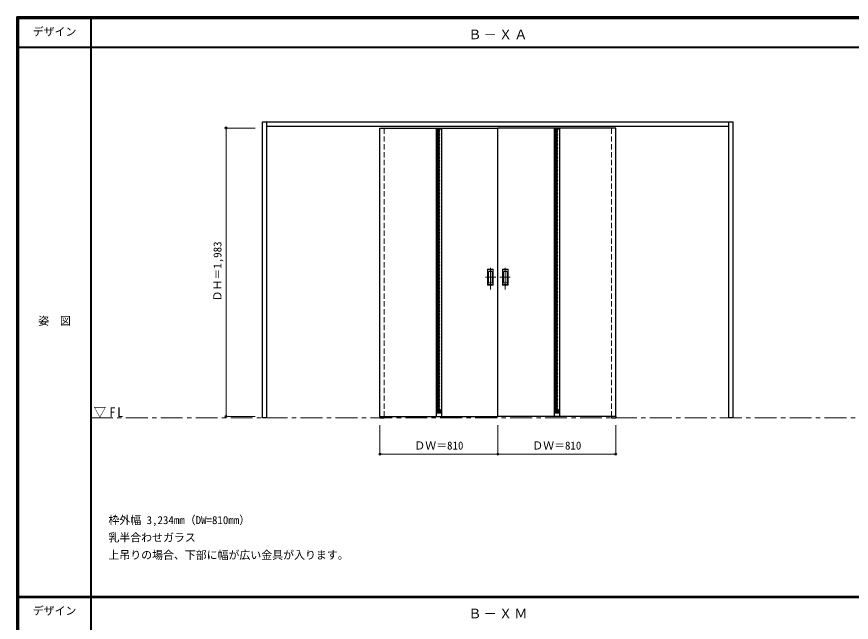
# Model space of a CAD drawing. Units: millimetres, scale not verified. Extents: x -6000 to 5700, y -4307 to 4260.
# Drawn here: x -6000 to -267, y 12 to 4175 of the extents above; entities that cross this region are included whole.
import ezdxf
from ezdxf.enums import TextEntityAlignment as Align

# ---------------------------------------------------------------- set-up
doc = ezdxf.new("R2010")
doc.units = ezdxf.units.MM
doc.header["$LTSCALE"] = 30
doc.header["$PDMODE"] = 32
doc.header["$PDSIZE"] = 15
doc.linetypes.add('CHAIN1', pattern=[8, 5, -1, 1, -1])
doc.linetypes.add('DASHED1', pattern=[1.8, 1.2, -0.6])
for name, color, linetype, lineweight in [('0-1_通り芯', 7, 'CHAIN1', 18), ('0-2_扉', 3, 'Continuous', 25), ('0-4_枠', 3, 'Continuous', 25), ('0-6_引手', 7, 'Continuous', 18), ('0-B_寸法', 7, 'Continuous', 9), ('0-C_ハッチ', 4, 'DASHED1', 9), ('F-1_枠', 6, 'Continuous', 40), ('F-A_文字', 7, 'Continuous', 18)]:
    doc.layers.add(name, color=color, linetype=linetype, lineweight=lineweight)
doc.layers.add('0-A_文字', color=7, linetype='Continuous')
doc.styles.add('ＭＳ ゴシック', font='')
doc.styles.get('ＭＳ ゴシック').set_extended_font_data('MS Gothic')

msp = doc.modelspace()

# ---------------------------------------------------------------- linework, layer by layer
at = {"layer": '0-1_通り芯'}
msp.add_line((-5490, 1418), (5690, 1418), dxfattribs=at)
at = {"layer": '0-2_扉', "color": 4, "linetype": 'DASHED1', "lineweight": 9}
for p, q in [((-3505, 1426), (-3505, 3423)), ((-3475, 1426), (-3475, 3423)), ((-3475, 1426.5), (-3475, 3409.5)), ((-1915, 1426), (-1915, 3423)), ((-1915, 1426.5), (-1915, 3409.5)), ((-1885, 1426), (-1885, 3423))]:
    msp.add_line(p, q, dxfattribs=at)
at = {"layer": '0-2_扉'}
for p, q in [((-3505, 3409.5), (-2695, 3409.5)), ((-3505, 1426.5), (-3505, 3409.5)), ((-3119, 3409.5), (-3119, 1426.5)), ((-3081, 3409.5), (-3081, 1426.5)), ((-1885, 3409.5), (-2695, 3409.5)), ((-2695, 1426.5), (-2695, 3409.5)), ((-2309, 3409.5), (-2309, 1426.5)), ((-2271, 3409.5), (-2271, 1426.5)), ((-1885, 1426.5), (-1885, 3409.5)), ((-3505, 1426.5), (-2695, 1426.5)), ((-3505, 1426.5), (-3505, 1418)), ((-3505, 1418), (-3475, 1418)), ((-3475, 1426.5), (-3475, 1418)), ((-1885, 1426.5), (-2695, 1426.5)), ((-1915, 1426.5), (-1915, 1418)), ((-1915, 1418), (-1885, 1418)), ((-1885, 1426.5), (-1885, 1418))]:
    msp.add_line(p, q, dxfattribs=at)
at = {"layer": '0-2_扉', "color": 7, "lineweight": 18}
for p, q in [((-3119, 3401.5), (-3081, 3401.5)), ((-2309, 3401.5), (-2271, 3401.5)), ((-3119, 1450.5), (-3081, 1450.5)), ((-2309, 1450.5), (-2271, 1450.5))]:
    msp.add_line(p, q, dxfattribs=at)
at = {"layer": '0-4_枠'}
for p, q in [((-4312, 1418), (-4312, 3453)), ((-4312, 3453), (-1078, 3453)), ((-4282, 1418), (-4282, 3453)), ((-1108, 1418), (-1108, 3453)), ((-1078, 1418), (-1078, 3453)), ((-4282, 3423), (-1108, 3423)), ((-4282, 1418), (-4312, 1418)), ((-1078, 1418), (-1108, 1418))]:
    msp.add_line(p, q, dxfattribs=at)
at = {"layer": '0-6_引手', "linetype": 'CHAIN1'}
for p, q in [((-2746, 2298.77), (-2746, 2469.62)), ((-2644, 2298.77), (-2644, 2469.62)), ((-2707.93, 2384), (-2780.44, 2384)), ((-2682.07, 2384), (-2609.56, 2384))]:
    msp.add_line(p, q, dxfattribs=at)
at = {"layer": '0-6_引手'}
for p, q in [((-2727, 2439), (-2765, 2439)), ((-2765, 2329), (-2765, 2439)), ((-2733.5, 2423), (-2758.5, 2423)), ((-2758.5, 2345), (-2758.5, 2423)), ((-2733.5, 2345), (-2733.5, 2423)), ((-2727, 2329), (-2727, 2439)), ((-2663, 2439), (-2625, 2439)), ((-2663, 2329), (-2663, 2439)), ((-2656.5, 2423), (-2631.5, 2423)), ((-2656.5, 2345), (-2656.5, 2423)), ((-2631.5, 2345), (-2631.5, 2423)), ((-2625, 2329), (-2625, 2439)), ((-2727, 2329), (-2765, 2329)), ((-2733.5, 2345), (-2758.5, 2345)), ((-2663, 2329), (-2625, 2329)), ((-2656.5, 2345), (-2631.5, 2345))]:
    msp.add_line(p, q, dxfattribs=at)
at = {"layer": '0-6_引手', "linetype": 'DASHED1'}
for p, q in [((-2762, 2333), (-2762, 2435)), ((-2628, 2333), (-2628, 2435)), ((-2730, 2333), (-2762, 2333)), ((-2660, 2333), (-2628, 2333))]:
    msp.add_line(p, q, dxfattribs=at)
for points in [[(-2730, 2333), (-2730, 2435), (-2762, 2435)], [(-2660, 2333), (-2660, 2435), (-2628, 2435)]]:
    msp.add_lwpolyline(points, dxfattribs=at)
at = {"layer": '0-B_寸法', "color": 4}
for p, q in [((-4562, 3409.5), (-4362, 3409.5)), ((-4562, 3409.5), (-4562, 1426.5)), ((-4562, 1426.5), (-4362, 1426.5)), ((-3505, 1168), (-3505, 1368)), ((-2695, 1168), (-2695, 1368)), ((-1885, 1168), (-1885, 1368)), ((-3505, 1168), (-1885, 1168))]:
    msp.add_line(p, q, dxfattribs=at)
at = {"layer": '0-B_寸法'}
for p in [(-4562, 3409.5), (-4562, 1426.5), (-3505, 1168), (-2695, 1168), (-1885, 1168)]:
    msp.add_point(p, dxfattribs=at)
at = {"layer": '0-C_ハッチ'}
for p, q in [((-3119, 3391.8), (-3109.3, 3401.5)), ((-3119, 3372), (-3089.5, 3401.5)), ((-3119, 3381.9), (-3099.4, 3401.5)), ((-3119, 3362.1), (-3081, 3400.1)), ((-3119, 3352.2), (-3081, 3390.2)), ((-2309, 3391.8), (-2299.3, 3401.5)), ((-2309, 3372), (-2279.5, 3401.5)), ((-2309, 3381.9), (-2289.4, 3401.5)), ((-2309, 3362.1), (-2271, 3400.1)), ((-2309, 3352.2), (-2271, 3390.2)), ((-3119, 3342.3), (-3081, 3380.3)), ((-3119, 3332.4), (-3081, 3370.4)), ((-3119, 3322.5), (-3081, 3360.5)), ((-3119, 3312.6), (-3081, 3350.6)), ((-3119, 3302.7), (-3081, 3340.7)), ((-3119, 3292.8), (-3081, 3330.8)), ((-2309, 3342.3), (-2271, 3380.3)), ((-2309, 3332.4), (-2271, 3370.4)), ((-2309, 3322.5), (-2271, 3360.5)), ((-2309, 3312.6), (-2271, 3350.6)), ((-2309, 3302.7), (-2271, 3340.7)), ((-2309, 3292.8), (-2271, 3330.8)), ((-3119, 3282.91), (-3081, 3320.91)), ((-3119, 3273.01), (-3081, 3311.01)), ((-3119, 3263.11), (-3081, 3301.11)), ((-3119, 3253.21), (-3081, 3291.21)), ((-3119, 3243.31), (-3081, 3281.31)), ((-3119, 3233.41), (-3081, 3271.41)), ((-2309, 3282.91), (-2271, 3320.91)), ((-2309, 3273.01), (-2271, 3311.01)), ((-2309, 3263.11), (-2271, 3301.11)), ((-2309, 3253.21), (-2271, 3291.21)), ((-2309, 3243.31), (-2271, 3281.31)), ((-2309, 3233.41), (-2271, 3271.41)), ((-3119, 3223.51), (-3081, 3261.51)), ((-3119, 3213.61), (-3081, 3251.61)), ((-3119, 3203.71), (-3081, 3241.71)), ((-3119, 3193.81), (-3081, 3231.81)), ((-3119, 3183.91), (-3081, 3221.91)), ((-3119, 3174.01), (-3081, 3212.01)), ((-2309, 3223.51), (-2271, 3261.51)), ((-2309, 3213.61), (-2271, 3251.61)), ((-2309, 3203.71), (-2271, 3241.71)), ((-2309, 3193.81), (-2271, 3231.81)), ((-2309, 3183.91), (-2271, 3221.91)), ((-2309, 3174.01), (-2271, 3212.01)), ((-3119, 3164.11), (-3081, 3202.11)), ((-3119, 3154.21), (-3081, 3192.21)), ((-3119, 3144.31), (-3081, 3182.31)), ((-3119, 3134.41), (-3081, 3172.41)), ((-3119, 3124.51), (-3081, 3162.51)), ((-2309, 3164.11), (-2271, 3202.11)), ((-2309, 3154.21), (-2271, 3192.21)), ((-2309, 3144.31), (-2271, 3182.31)), ((-2309, 3134.41), (-2271, 3172.41)), ((-2309, 3124.51), (-2271, 3162.51)), ((-3119, 3114.61), (-3081, 3152.61)), ((-3119, 3104.71), (-3081, 3142.71)), ((-3119, 3094.81), (-3081, 3132.81)), ((-3119, 3084.92), (-3081, 3122.92)), ((-3119, 3075.02), (-3081, 3113.02)), ((-3119, 3065.12), (-3081, 3103.12)), ((-2309, 3114.61), (-2271, 3152.61)), ((-2309, 3104.71), (-2271, 3142.71)), ((-2309, 3094.81), (-2271, 3132.81)), ((-2309, 3084.92), (-2271, 3122.92)), ((-2309, 3075.02), (-2271, 3113.02)), ((-2309, 3065.12), (-2271, 3103.12)), ((-3119, 3055.22), (-3081, 3093.22)), ((-3119, 3045.32), (-3081, 3083.32)), ((-3119, 3035.42), (-3081, 3073.42)), ((-3119, 3025.52), (-3081, 3063.52)), ((-3119, 3015.62), (-3081, 3053.62)), ((-3119, 3005.72), (-3081, 3043.72)), ((-2309, 3055.22), (-2271, 3093.22)), ((-2309, 3045.32), (-2271, 3083.32)), ((-2309, 3035.42), (-2271, 3073.42)), ((-2309, 3025.52), (-2271, 3063.52)), ((-2309, 3015.62), (-2271, 3053.62)), ((-2309, 3005.72), (-2271, 3043.72)), ((-3119, 2995.82), (-3081, 3033.82)), ((-3119, 2985.92), (-3081, 3023.92)), ((-3119, 2976.02), (-3081, 3014.02)), ((-3119, 2966.12), (-3081, 3004.12)), ((-3119, 2956.22), (-3081, 2994.22)), ((-3119, 2946.32), (-3081, 2984.32)), ((-2309, 2995.82), (-2271, 3033.82)), ((-2309, 2985.92), (-2271, 3023.92)), ((-2309, 2976.02), (-2271, 3014.02)), ((-2309, 2966.12), (-2271, 3004.12)), ((-2309, 2956.22), (-2271, 2994.22)), ((-2309, 2946.32), (-2271, 2984.32)), ((-3119, 2936.42), (-3081, 2974.42)), ((-3119, 2926.52), (-3081, 2964.52)), ((-3119, 2916.62), (-3081, 2954.62)), ((-3119, 2906.72), (-3081, 2944.72)), ((-3119, 2896.82), (-3081, 2934.82)), ((-3119, 2886.93), (-3081, 2924.93)), ((-2309, 2936.42), (-2271, 2974.42)), ((-2309, 2926.52), (-2271, 2964.52)), ((-2309, 2916.62), (-2271, 2954.62)), ((-2309, 2906.72), (-2271, 2944.72)), ((-2309, 2896.82), (-2271, 2934.82)), ((-2309, 2886.93), (-2271, 2924.93)), ((-3119, 2877.03), (-3081, 2915.03)), ((-3119, 2867.13), (-3081, 2905.13)), ((-3119, 2857.23), (-3081, 2895.23)), ((-3119, 2847.33), (-3081, 2885.33)), ((-3119, 2837.43), (-3081, 2875.43)), ((-2309, 2877.03), (-2271, 2915.03)), ((-2309, 2867.13), (-2271, 2905.13)), ((-2309, 2857.23), (-2271, 2895.23)), ((-2309, 2847.33), (-2271, 2885.33)), ((-2309, 2837.43), (-2271, 2875.43)), ((-3119, 2827.53), (-3081, 2865.53)), ((-3119, 2817.63), (-3081, 2855.63)), ((-3119, 2807.73), (-3081, 2845.73)), ((-3119, 2797.83), (-3081, 2835.83)), ((-3119, 2787.93), (-3081, 2825.93)), ((-3119, 2778.03), (-3081, 2816.03)), ((-2309, 2827.53), (-2271, 2865.53)), ((-2309, 2817.63), (-2271, 2855.63)), ((-2309, 2807.73), (-2271, 2845.73)), ((-2309, 2797.83), (-2271, 2835.83)), ((-2309, 2787.93), (-2271, 2825.93)), ((-2309, 2778.03), (-2271, 2816.03)), ((-3119, 2768.13), (-3081, 2806.13)), ((-3119, 2758.23), (-3081, 2796.23)), ((-3119, 2748.33), (-3081, 2786.33)), ((-3119, 2738.43), (-3081, 2776.43)), ((-3119, 2728.53), (-3081, 2766.53)), ((-3119, 2718.63), (-3081, 2756.63)), ((-2309, 2768.13), (-2271, 2806.13)), ((-2309, 2758.23), (-2271, 2796.23)), ((-2309, 2748.33), (-2271, 2786.33)), ((-2309, 2738.43), (-2271, 2776.43)), ((-2309, 2728.53), (-2271, 2766.53)), ((-2309, 2718.63), (-2271, 2756.63)), ((-3119, 2708.73), (-3081, 2746.73)), ((-3119, 2698.83), (-3081, 2736.83)), ((-3119, 2688.94), (-3081, 2726.94)), ((-3119, 2679.04), (-3081, 2717.04)), ((-3119, 2669.14), (-3081, 2707.14)), ((-3119, 2659.24), (-3081, 2697.24)), ((-2309, 2708.73), (-2271, 2746.73)), ((-2309, 2698.83), (-2271, 2736.83)), ((-2309, 2688.94), (-2271, 2726.94)), ((-2309, 2679.04), (-2271, 2717.04)), ((-2309, 2669.14), (-2271, 2707.14)), ((-2309, 2659.24), (-2271, 2697.24)), ((-3119, 2649.34), (-3081, 2687.34)), ((-3119, 2639.44), (-3081, 2677.44)), ((-3119, 2629.54), (-3081, 2667.54)), ((-3119, 2619.64), (-3081, 2657.64)), ((-3119, 2609.74), (-3081, 2647.74)), ((-3119, 2599.84), (-3081, 2637.84)), ((-2309, 2649.34), (-2271, 2687.34)), ((-2309, 2639.44), (-2271, 2677.44)), ((-2309, 2629.54), (-2271, 2667.54)), ((-2309, 2619.64), (-2271, 2657.64)), ((-2309, 2609.74), (-2271, 2647.74)), ((-2309, 2599.84), (-2271, 2637.84)), ((-3119, 2589.94), (-3081, 2627.94)), ((-3119, 2580.04), (-3081, 2618.04)), ((-3119, 2570.14), (-3081, 2608.14)), ((-3119, 2560.24), (-3081, 2598.24)), ((-3119, 2550.34), (-3081, 2588.34)), ((-2309, 2589.94), (-2271, 2627.94)), ((-2309, 2580.04), (-2271, 2618.04)), ((-2309, 2570.14), (-2271, 2608.14)), ((-2309, 2560.24), (-2271, 2598.24)), ((-2309, 2550.34), (-2271, 2588.34)), ((-3119, 2540.44), (-3081, 2578.44)), ((-3119, 2530.54), (-3081, 2568.54)), ((-3119, 2520.64), (-3081, 2558.64)), ((-3119, 2510.74), (-3081, 2548.74)), ((-3119, 2500.84), (-3081, 2538.84)), ((-3119, 2490.95), (-3081, 2528.95)), ((-2309, 2540.44), (-2271, 2578.44)), ((-2309, 2530.54), (-2271, 2568.54)), ((-2309, 2520.64), (-2271, 2558.64)), ((-2309, 2510.74), (-2271, 2548.74)), ((-2309, 2500.84), (-2271, 2538.84)), ((-2309, 2490.95), (-2271, 2528.95)), ((-3119, 2481.05), (-3081, 2519.05)), ((-3119, 2471.15), (-3081, 2509.15)), ((-3119, 2461.25), (-3081, 2499.25)), ((-3119, 2451.35), (-3081, 2489.35)), ((-3119, 2441.45), (-3081, 2479.45)), ((-3119, 2431.55), (-3081, 2469.55)), ((-2309, 2481.05), (-2271, 2519.05)), ((-2309, 2471.15), (-2271, 2509.15)), ((-2309, 2461.25), (-2271, 2499.25)), ((-2309, 2451.35), (-2271, 2489.35)), ((-2309, 2441.45), (-2271, 2479.45)), ((-2309, 2431.55), (-2271, 2469.55)), ((-3119, 2421.65), (-3081, 2459.65)), ((-3119, 2411.75), (-3081, 2449.75)), ((-3119, 2401.85), (-3081, 2439.85)), ((-3119, 2391.95), (-3081, 2429.95)), ((-3119, 2382.05), (-3081, 2420.05)), ((-3119, 2372.15), (-3081, 2410.15)), ((-2309, 2421.65), (-2271, 2459.65)), ((-2309, 2411.75), (-2271, 2449.75)), ((-2309, 2401.85), (-2271, 2439.85)), ((-2309, 2391.95), (-2271, 2429.95)), ((-2309, 2382.05), (-2271, 2420.05)), ((-2309, 2372.15), (-2271, 2410.15)), ((-3119, 2362.25), (-3081, 2400.25)), ((-3119, 2352.35), (-3081, 2390.35)), ((-3119, 2342.45), (-3081, 2380.45)), ((-3119, 2332.55), (-3081, 2370.55)), ((-3119, 2322.65), (-3081, 2360.65)), ((-3119, 2312.75), (-3081, 2350.75)), ((-2309, 2362.25), (-2271, 2400.25)), ((-2309, 2352.35), (-2271, 2390.35)), ((-2309, 2342.45), (-2271, 2380.45)), ((-2309, 2332.55), (-2271, 2370.55)), ((-2309, 2322.65), (-2271, 2360.65)), ((-2309, 2312.75), (-2271, 2350.75)), ((-3119, 2302.86), (-3081, 2340.86)), ((-3119, 2292.96), (-3081, 2330.96)), ((-3119, 2283.06), (-3081, 2321.06)), ((-3119, 2273.16), (-3081, 2311.16)), ((-3119, 2263.26), (-3081, 2301.26)), ((-2309, 2302.86), (-2271, 2340.86)), ((-2309, 2292.96), (-2271, 2330.96)), ((-2309, 2283.06), (-2271, 2321.06)), ((-2309, 2273.16), (-2271, 2311.16)), ((-2309, 2263.26), (-2271, 2301.26)), ((-3119, 2253.36), (-3081, 2291.36)), ((-3119, 2243.46), (-3081, 2281.46)), ((-3119, 2233.56), (-3081, 2271.56)), ((-3119, 2223.66), (-3081, 2261.66)), ((-3119, 2213.76), (-3081, 2251.76)), ((-3119, 2203.86), (-3081, 2241.86)), ((-2309, 2253.36), (-2271, 2291.36)), ((-2309, 2243.46), (-2271, 2281.46)), ((-2309, 2233.56), (-2271, 2271.56)), ((-2309, 2223.66), (-2271, 2261.66)), ((-2309, 2213.76), (-2271, 2251.76)), ((-2309, 2203.86), (-2271, 2241.86)), ((-3119, 2193.96), (-3081, 2231.96)), ((-3119, 2184.06), (-3081, 2222.06)), ((-3119, 2174.16), (-3081, 2212.16)), ((-3119, 2164.26), (-3081, 2202.26)), ((-3119, 2154.36), (-3081, 2192.36)), ((-3119, 2144.46), (-3081, 2182.46)), ((-2309, 2193.96), (-2271, 2231.96)), ((-2309, 2184.06), (-2271, 2222.06)), ((-2309, 2174.16), (-2271, 2212.16)), ((-2309, 2164.26), (-2271, 2202.26)), ((-2309, 2154.36), (-2271, 2192.36)), ((-2309, 2144.46), (-2271, 2182.46)), ((-3119, 2134.56), (-3081, 2172.56)), ((-3119, 2124.66), (-3081, 2162.66)), ((-3119, 2114.76), (-3081, 2152.76)), ((-3119, 2104.87), (-3081, 2142.87)), ((-3119, 2094.97), (-3081, 2132.97)), ((-3119, 2085.07), (-3081, 2123.07)), ((-2309, 2134.56), (-2271, 2172.56)), ((-2309, 2124.66), (-2271, 2162.66)), ((-2309, 2114.76), (-2271, 2152.76)), ((-2309, 2104.87), (-2271, 2142.87)), ((-2309, 2094.97), (-2271, 2132.97)), ((-2309, 2085.07), (-2271, 2123.07)), ((-3119, 2075.17), (-3081, 2113.17)), ((-3119, 2065.27), (-3081, 2103.27)), ((-3119, 2055.37), (-3081, 2093.37)), ((-3119, 2045.47), (-3081, 2083.47)), ((-3119, 2035.57), (-3081, 2073.57)), ((-2309, 2075.17), (-2271, 2113.17)), ((-2309, 2065.27), (-2271, 2103.27)), ((-2309, 2055.37), (-2271, 2093.37)), ((-2309, 2045.47), (-2271, 2083.47)), ((-2309, 2035.57), (-2271, 2073.57)), ((-3119, 2025.67), (-3081, 2063.67)), ((-3119, 2015.77), (-3081, 2053.77)), ((-3119, 2005.87), (-3081, 2043.87)), ((-3119, 1995.97), (-3081, 2033.97)), ((-3119, 1986.07), (-3081, 2024.07)), ((-3119, 1976.17), (-3081, 2014.17)), ((-2309, 2025.67), (-2271, 2063.67)), ((-2309, 2015.77), (-2271, 2053.77)), ((-2309, 2005.87), (-2271, 2043.87)), ((-2309, 1995.97), (-2271, 2033.97)), ((-2309, 1986.07), (-2271, 2024.07)), ((-2309, 1976.17), (-2271, 2014.17)), ((-3119, 1966.27), (-3081, 2004.27)), ((-3119, 1956.37), (-3081, 1994.37)), ((-3119, 1946.47), (-3081, 1984.47)), ((-3119, 1936.57), (-3081, 1974.57)), ((-3119, 1926.67), (-3081, 1964.67)), ((-3119, 1916.77), (-3081, 1954.77)), ((-2309, 1966.27), (-2271, 2004.27)), ((-2309, 1956.37), (-2271, 1994.37)), ((-2309, 1946.47), (-2271, 1984.47)), ((-2309, 1936.57), (-2271, 1974.57)), ((-2309, 1926.67), (-2271, 1964.67)), ((-2309, 1916.77), (-2271, 1954.77)), ((-3119, 1906.88), (-3081, 1944.88)), ((-3119, 1896.98), (-3081, 1934.98)), ((-3119, 1887.08), (-3081, 1925.08)), ((-3119, 1877.18), (-3081, 1915.18)), ((-3119, 1867.28), (-3081, 1905.28)), ((-3119, 1857.38), (-3081, 1895.38)), ((-2309, 1906.88), (-2271, 1944.88)), ((-2309, 1896.98), (-2271, 1934.98)), ((-2309, 1887.08), (-2271, 1925.08)), ((-2309, 1877.18), (-2271, 1915.18)), ((-2309, 1867.28), (-2271, 1905.28)), ((-2309, 1857.38), (-2271, 1895.38)), ((-3119, 1847.48), (-3081, 1885.48)), ((-3119, 1837.58), (-3081, 1875.58)), ((-3119, 1827.68), (-3081, 1865.68)), ((-3119, 1817.78), (-3081, 1855.78)), ((-3119, 1807.88), (-3081, 1845.88)), ((-3119, 1797.98), (-3081, 1835.98)), ((-2309, 1847.48), (-2271, 1885.48)), ((-2309, 1837.58), (-2271, 1875.58)), ((-2309, 1827.68), (-2271, 1865.68)), ((-2309, 1817.78), (-2271, 1855.78)), ((-2309, 1807.88), (-2271, 1845.88)), ((-2309, 1797.98), (-2271, 1835.98)), ((-3119, 1788.08), (-3081, 1826.08)), ((-3119, 1778.18), (-3081, 1816.18)), ((-3119, 1768.28), (-3081, 1806.28)), ((-3119, 1758.38), (-3081, 1796.38)), ((-3119, 1748.48), (-3081, 1786.48)), ((-2309, 1788.08), (-2271, 1826.08)), ((-2309, 1778.18), (-2271, 1816.18)), ((-2309, 1768.28), (-2271, 1806.28)), ((-2309, 1758.38), (-2271, 1796.38)), ((-2309, 1748.48), (-2271, 1786.48)), ((-3119, 1738.58), (-3081, 1776.58)), ((-3119, 1728.68), (-3081, 1766.68)), ((-3119, 1718.78), (-3081, 1756.78)), ((-3119, 1708.89), (-3081, 1746.89)), ((-3119, 1698.99), (-3081, 1736.99)), ((-3119, 1689.09), (-3081, 1727.09)), ((-2309, 1738.58), (-2271, 1776.58)), ((-2309, 1728.68), (-2271, 1766.68)), ((-2309, 1718.78), (-2271, 1756.78)), ((-2309, 1708.89), (-2271, 1746.89)), ((-2309, 1698.99), (-2271, 1736.99)), ((-2309, 1689.09), (-2271, 1727.09)), ((-3119, 1679.19), (-3081, 1717.19)), ((-3119, 1669.29), (-3081, 1707.29)), ((-3119, 1659.39), (-3081, 1697.39)), ((-3119, 1649.49), (-3081, 1687.49)), ((-3119, 1639.59), (-3081, 1677.59)), ((-3119, 1629.69), (-3081, 1667.69)), ((-2309, 1679.19), (-2271, 1717.19)), ((-2309, 1669.29), (-2271, 1707.29)), ((-2309, 1659.39), (-2271, 1697.39)), ((-2309, 1649.49), (-2271, 1687.49)), ((-2309, 1639.59), (-2271, 1677.59)), ((-2309, 1629.69), (-2271, 1667.69)), ((-3119, 1619.79), (-3081, 1657.79)), ((-3119, 1609.89), (-3081, 1647.89)), ((-3119, 1599.99), (-3081, 1637.99)), ((-3119, 1590.09), (-3081, 1628.09)), ((-3119, 1580.19), (-3081, 1618.19)), ((-3119, 1570.29), (-3081, 1608.29)), ((-2309, 1619.79), (-2271, 1657.79)), ((-2309, 1609.89), (-2271, 1647.89)), ((-2309, 1599.99), (-2271, 1637.99)), ((-2309, 1590.09), (-2271, 1628.09)), ((-2309, 1580.19), (-2271, 1618.19)), ((-2309, 1570.29), (-2271, 1608.29)), ((-3119, 1560.39), (-3081, 1598.39)), ((-3119, 1550.49), (-3081, 1588.49)), ((-3119, 1540.59), (-3081, 1578.59)), ((-3119, 1530.69), (-3081, 1568.69)), ((-3119, 1520.79), (-3081, 1558.79)), ((-3119, 1510.9), (-3081, 1548.9)), ((-2309, 1560.39), (-2271, 1598.39)), ((-2309, 1550.49), (-2271, 1588.49)), ((-2309, 1540.59), (-2271, 1578.59)), ((-2309, 1530.69), (-2271, 1568.69)), ((-2309, 1520.79), (-2271, 1558.79)), ((-2309, 1510.9), (-2271, 1548.9)), ((-3119, 1501), (-3081, 1539)), ((-3119, 1491.1), (-3081, 1529.1)), ((-3119, 1481.2), (-3081, 1519.2)), ((-3119, 1471.3), (-3081, 1509.3)), ((-3119, 1461.4), (-3081, 1499.4)), ((-2309, 1501), (-2271, 1539)), ((-2309, 1491.1), (-2271, 1529.1)), ((-2309, 1481.2), (-2271, 1519.2)), ((-2309, 1471.3), (-2271, 1509.3)), ((-2309, 1461.4), (-2271, 1499.4)), ((-3119, 1451.5), (-3081, 1489.5)), ((-3110.1, 1450.5), (-3081, 1479.6)), ((-3100.2, 1450.5), (-3081, 1469.7)), ((-3090.3, 1450.5), (-3081, 1459.8)), ((-2309, 1451.5), (-2271, 1489.5)), ((-2300.1, 1450.5), (-2271, 1479.6)), ((-2290.2, 1450.5), (-2271, 1469.7)), ((-2280.3, 1450.5), (-2271, 1459.8))]:
    msp.add_line(p, q, dxfattribs=at)
at = {"layer": 'F-1_枠'}
for p, q in [((-6000, 4175), (5700, 4175)), ((-6000, 4175), (-6000, -4205)), ((-6000, 4170), (5700, 4170)), ((-6000, 4165), (5700, 4165)), ((-5995, 4175), (-5995, -4205)), ((-5990, 4175), (-5990, -4205)), ((-5490, 4175), (-5490, -3790)), ((-6000, 3965), (5700, 3965)), ((-6000, 190.5), (5700, 190.5)), ((-6000, 187.5), (5700, 187.5)), ((-6000, 184.5), (5700, 184.5))]:
    msp.add_line(p, q, dxfattribs=at)

# ---------------------------------------------------------------- texts
at = {"layer": '0-A_文字', "style": 'ＭＳ ゴシック'}
for s, p in [('枠外幅 3,234mm（DW=810mm）', (-5370, 670.5)), ('乳半合わせガラス', (-5370, 550.5)), ('上吊りの場合、下部に幅が広い金具が入ります。', (-5370, 430.5))]:
    msp.add_text(s, height=54.99, dxfattribs=at).set_placement(p, align=Align.BOTTOM_LEFT)
at = {"layer": '0-A_文字', "char_height": 65.98, "attachment_point": 7, "style": 'ＭＳ ゴシック'}
for s, insert in [('\\T1.17;Ｂ－ＸＡ', (-2897.5, 4020)), ('\\T1.26;\\W0.95;▽FL', (-5471.25, 1418)), ('\\T1.17;Ｂ－ＸＭ', (-2897.5, 39.5))]:
    msp.add_mtext(s, dxfattribs=dict(at, insert=insert))
at = {"layer": '0-B_寸法', "style": 'ＭＳ ゴシック'}
msp.add_text('ＤＨ＝1,983', height=54.99, rotation=90, dxfattribs=at).set_placement((-4577, 2217.75), align=Align.BOTTOM_LEFT)
for p in [(-3268.75, 1183), (-2458.75, 1183)]:
    msp.add_text('ＤＷ＝810', height=54.99, dxfattribs=at).set_placement(p, align=Align.BOTTOM_LEFT)
at = {"layer": 'F-A_文字', "style": 'ＭＳ ゴシック'}
for s, p in [('デザイン', (-5890, 4027.5)), ('姿\u3000図', (-5852.5, 2040.25)), ('デザイン', (-5890, 47))]:
    msp.add_text(s, height=54.99, dxfattribs=at).set_placement(p, align=Align.BOTTOM_LEFT)

doc.saveas('drawing.dxf')
